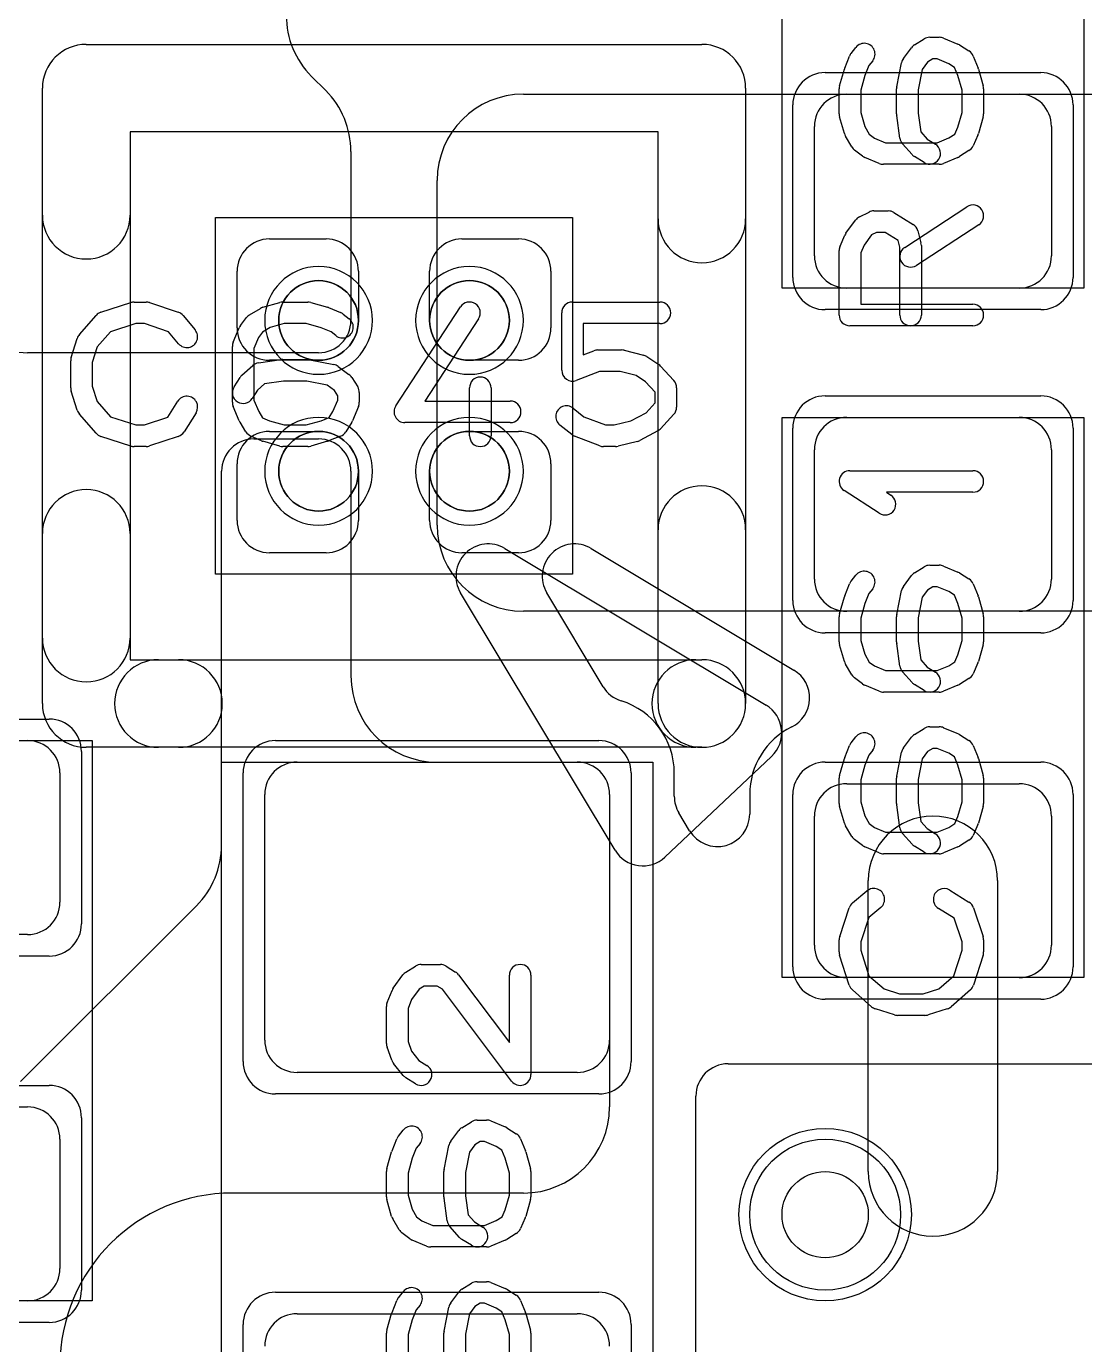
# Model space of a CAD drawing. Extents: x -3.9 to 29.3, y -3.9 to 20.
# Drawn here: x 9.647 to 12.102, y 4.298 to 7.357 of the extents above; entities that cross this region are included whole.
import ezdxf

# ---------------------------------------------------------------- set-up
doc = ezdxf.new("R2010")
doc.units = 0
for name, color, linetype in [('Hole', 1, 'CONTINUOUS'), ('L1', 3, 'CONTINUOUS'), ('L2', 3, 'CONTINUOUS'), ('L3', 3, 'CONTINUOUS'), ('L4', 3, 'CONTINUOUS'), ('MetalMask-A', 176, 'CONTINUOUS'), ('PartsArea-A', 111, 'CONTINUOUS'), ('PartsSilk-A', 221, 'CONTINUOUS'), ('Resist-A', 2, 'CONTINUOUS'), ('Resist-B', 2, 'CONTINUOUS'), ('Silk-A', 140, 'CONTINUOUS')]:
    doc.layers.add(name, color=color, linetype=linetype)

msp = doc.modelspace()

# ---------------------------------------------------------------- linework, layer by layer
at = {"layer": 'Hole'}
msp.add_circle((11.5, 4.6), 0.1, dxfattribs=at)
at = {"layer": 'L1'}
for p, q in [((10.30858, 7.24142), (10.34142, 7.20858)), ((10.8, 7.2), (12.30145, 7.2)), ((11.55, 7.2), (11.95, 7.2)), ((11.475, 6.825), (11.475, 7.125)), ((12.025, 7.125), (12.025, 6.825)), ((10.4, 7.06716), (10.4, 6.67497)), ((10.6, 6.2), (10.6, 7)), ((10.211, 6.864), (10.3425, 6.864)), ((10.6575, 6.864), (10.789, 6.864)), ((10.136, 6.6575), (10.136, 6.789)), ((10.4175, 6.789), (10.4175, 6.675)), ((10.5825, 6.675), (10.5825, 6.789)), ((10.864, 6.789), (10.864, 6.6575)), ((11.95, 6.75), (11.55, 6.75)), ((10.32503, 6.6), (9.65004, 6.6)), ((10.325, 6.5825), (10.211, 6.5825)), ((10.789, 6.5825), (10.675, 6.5825)), ((11.55, 6.45), (11.95, 6.45)), ((10.17497, 6.4), (10.32503, 6.4)), ((10.211, 6.4175), (10.325, 6.4175)), ((10.675, 6.4175), (10.789, 6.4175)), ((11.475, 6.075), (11.475, 6.375)), ((12.025, 6.375), (12.025, 6.075)), ((10.136, 6.211), (10.136, 6.3425)), ((10.864, 6.3425), (10.864, 6.211)), ((10.1, 5.45784), (10.1, 6.32503)), ((10.4, 6.32503), (10.4, 5.85)), ((10.4175, 6.325), (10.4175, 6.211)), ((10.5825, 6.211), (10.5825, 6.325)), ((10.3425, 6.136), (10.211, 6.136)), ((10.789, 6.136), (10.6575, 6.136)), ((13.22503, 6), (10.8, 6)), ((11.95, 6), (11.55, 6)), ((9.25, 5.7), (9.65, 5.7)), ((10.275, 5.65), (10.925, 5.65)), ((10.6, 5.65), (10.92503, 5.65)), ((9.725, 5.625), (9.725, 5.325)), ((11.55, 5.6), (11.95, 5.6)), ((10.2, 5.005), (10.2, 5.575)), ((11, 5.57503), (11, 4.85)), ((11, 5.575), (11, 5.005)), ((11.475, 5.225), (11.475, 5.525)), ((12.025, 5.525), (12.025, 5.225)), ((11.6, 4.7), (11.6, 5.375)), ((11.9, 5.375), (11.9, 4.7)), ((9.63358, 4.90858), (10.04142, 5.31642)), ((9.65, 5.25), (9.25, 5.25)), ((11.95, 5.15), (11.55, 5.15)), ((10.925, 4.93), (10.275, 4.93)), ((11.27504, 4.94996), (12.9, 4.94996)), ((11.20004, 3.725), (11.20004, 4.87496)), ((9.25, 4.85), (9.65, 4.85)), ((9.725, 4.775), (9.725, 4.475)), ((10.8, 4.65), (10.125, 4.65)), ((9.65, 4.4), (9.25, 4.4)), ((10.275, 4.37), (10.925, 4.37))]:
    msp.add_line(p, q, dxfattribs=at)
for centre, radius in [((10.325, 6.675), 0.0925), ((10.675, 6.675), 0.0925), ((10.325, 6.325), 0.0925), ((10.675, 6.325), 0.0925), ((11.5, 4.6), 0.2)]:
    msp.add_circle(centre, radius, dxfattribs=at)
for centre, radius, start, end in [((10.45, 7.38284), 0.2, 180, -135), ((10.2, 7.06716), 0.2, 0, 45), ((10.8, 7), 0.2, 90, 180), ((11.55, 7.125), 0.075, 90, 180), ((11.95, 7.125), 0.075, 0, 90), ((10.211, 6.789), 0.075, 90, 180), ((10.3425, 6.789), 0.075, 0, 90), ((10.6575, 6.789), 0.075, 90, 180), ((10.789, 6.789), 0.075, 0, 90), ((11.55, 6.825), 0.075, 180, -90), ((11.95, 6.825), 0.075, -90, 0), ((9.65004, 6.8), 0.2, 180, -90), ((10.325, 6.675), 0.0925, -90, 0), ((10.32503, 6.67497), 0.07497, -90, 0), ((10.675, 6.675), 0.0925, 180, -90), ((10.211, 6.6575), 0.075, 180, -90), ((10.789, 6.6575), 0.075, -90, 0), ((11.55, 6.375), 0.075, 90, 180), ((11.95, 6.375), 0.075, 0, 90), ((10.17497, 6.32503), 0.07497, 90, 180), ((10.211, 6.3425), 0.075, 90, 180), ((10.325, 6.325), 0.0925, 0, 90), ((10.32503, 6.32503), 0.07497, 0, 90), ((10.675, 6.325), 0.0925, 90, 180), ((10.789, 6.3425), 0.075, 0, 90), ((10.211, 6.211), 0.075, 180, -90), ((10.3425, 6.211), 0.075, -90, 0), ((10.6575, 6.211), 0.075, 180, -90), ((10.789, 6.211), 0.075, -90, 0), ((10.8, 6.2), 0.2, 180, -90), ((11.55, 6.075), 0.075, 180, -90), ((11.95, 6.075), 0.075, -90, 0), ((10.6, 5.85), 0.2, 180, -90), ((9.65, 5.625), 0.075, 0, 90), ((10.275, 5.575), 0.075, 90, 180), ((10.925, 5.575), 0.075, 0, 90), ((10.92503, 5.57503), 0.07497, 0, 90), ((11.55, 5.525), 0.075, 90, 180), ((11.95, 5.525), 0.075, 0, 90), ((11.75, 5.375), 0.15, 0, 180), ((9.9, 5.45784), 0.2, -45, 0), ((9.65, 5.325), 0.075, -90, 0), ((11.55, 5.225), 0.075, 180, -90), ((11.95, 5.225), 0.075, -90, 0), ((10.275, 5.005), 0.075, 180, -90), ((10.925, 5.005), 0.075, -90, 0), ((11.27504, 4.87496), 0.075, 90, 180), ((9.65, 4.775), 0.075, 0, 90), ((10.8, 4.85), 0.2, -90, 0), ((11.75, 4.7), 0.15, 180, 0), ((10.125, 4.25), 0.4, 90, 180), ((9.65, 4.475), 0.075, -90, 0), ((10.275, 4.295), 0.075, 90, 180), ((10.925, 4.295), 0.075, 0, 90)]:
    msp.add_arc(centre, radius, start, end, dxfattribs=at)
at = {"layer": 'L2'}
msp.add_circle((11.5, 4.6), 0.2, dxfattribs=at)
at = {"layer": 'L3'}
msp.add_circle((11.5, 4.6), 0.2, dxfattribs=at)
at = {"layer": 'L4'}
msp.add_circle((11.5, 4.6), 0.2, dxfattribs=at)
at = {"layer": 'MetalMask-A'}
for p, q in [((11.55, 7.2), (11.95, 7.2)), ((11.475, 6.825), (11.475, 7.125)), ((12.025, 7.125), (12.025, 6.825)), ((11.95, 6.75), (11.55, 6.75)), ((11.55, 6.45), (11.95, 6.45)), ((11.475, 6.075), (11.475, 6.375)), ((12.025, 6.375), (12.025, 6.075)), ((11.95, 6), (11.55, 6)), ((9.25, 5.7), (9.65, 5.7)), ((10.275, 5.65), (10.925, 5.65)), ((9.725, 5.625), (9.725, 5.325)), ((11.55, 5.6), (11.95, 5.6)), ((10.2, 5.005), (10.2, 5.575)), ((11, 5.575), (11, 5.005)), ((11.475, 5.225), (11.475, 5.525)), ((12.025, 5.525), (12.025, 5.225)), ((9.65, 5.25), (9.25, 5.25)), ((11.95, 5.15), (11.55, 5.15)), ((10.925, 4.93), (10.275, 4.93)), ((9.25, 4.85), (9.65, 4.85)), ((9.725, 4.775), (9.725, 4.475)), ((9.65, 4.4), (9.25, 4.4)), ((10.275, 4.37), (10.925, 4.37))]:
    msp.add_line(p, q, dxfattribs=at)
for centre, radius, start, end in [((11.55, 7.125), 0.075, 90, 180), ((11.95, 7.125), 0.075, 0, 90), ((11.55, 6.825), 0.075, 180, -90), ((11.95, 6.825), 0.075, -90, 0), ((10.325, 6.675), 0.0925, 90, -90), ((10.325, 6.675), 0.0925, -90, 90), ((10.675, 6.675), 0.0925, 90, -90), ((10.675, 6.675), 0.0925, -90, 90), ((11.55, 6.375), 0.075, 90, 180), ((11.95, 6.375), 0.075, 0, 90), ((10.325, 6.325), 0.0925, 90, -90), ((10.325, 6.325), 0.0925, -90, 90), ((10.675, 6.325), 0.0925, 90, -90), ((10.675, 6.325), 0.0925, -90, 90), ((11.55, 6.075), 0.075, 180, -90), ((11.95, 6.075), 0.075, -90, 0), ((9.65, 5.625), 0.075, 0, 90), ((10.275, 5.575), 0.075, 90, 180), ((10.925, 5.575), 0.075, 0, 90), ((11.55, 5.525), 0.075, 90, 180), ((11.95, 5.525), 0.075, 0, 90), ((9.65, 5.325), 0.075, -90, 0), ((11.55, 5.225), 0.075, 180, -90), ((11.95, 5.225), 0.075, -90, 0), ((10.275, 5.005), 0.075, 180, -90), ((10.925, 5.005), 0.075, -90, 0), ((9.65, 4.775), 0.075, 0, 90), ((9.65, 4.475), 0.075, -90, 0), ((10.275, 4.295), 0.075, 90, 180), ((10.925, 4.295), 0.075, 0, 90)]:
    msp.add_arc(centre, radius, start, end, dxfattribs=at)
at = {"layer": 'PartsArea-A'}
for p, q in [((11.4, 6.75), (11.4, 8.05)), ((12.1, 8.05), (12.1, 6.75)), ((10.086, 6.086), (10.086, 6.914)), ((10.086, 6.914), (10.914, 6.914)), ((10.914, 6.914), (10.914, 6.086)), ((12.1, 6.75), (11.4, 6.75)), ((11.4, 5.15), (11.4, 6.45)), ((11.4, 6.45), (12.1, 6.45)), ((12.1, 6.45), (12.1, 5.15)), ((10.914, 6.086), (10.086, 6.086)), ((9.1, 5.7), (9.8, 5.7)), ((9.8, 5.7), (9.8, 4.4)), ((10.1, 3.65), (10.1, 5.65)), ((10.1, 5.65), (11.1, 5.65)), ((11.1, 5.65), (11.1, 3.65)), ((12.1, 5.15), (11.4, 5.15)), ((9.8, 4.4), (9.1, 4.4))]:
    msp.add_line(p, q, dxfattribs=at)
at = {"layer": 'PartsSilk-A'}
for p, q in [((9.786, 7.3156), (11.214, 7.3156)), ((11.70713, 7.31426), (11.72935, 7.32814)), ((11.74259, 7.33194), (11.76481, 7.33194)), ((11.77442, 7.33002), (11.80776, 7.31614)), ((11.8114, 7.31426), (11.83362, 7.30037)), ((11.54531, 7.26067), (11.55642, 7.28845)), ((11.56011, 7.29479), (11.57122, 7.30868)), ((11.68176, 7.28294), (11.70028, 7.30794)), ((11.74976, 7.28194), (11.73764, 7.27437)), ((11.75981, 7.28194), (11.74976, 7.28194)), ((11.78664, 7.27077), (11.75981, 7.28194)), ((11.84358, 7.28845), (11.85469, 7.26067)), ((11.53337, 7.21937), (11.54448, 7.25826)), ((11.60147, 7.26645), (11.59221, 7.24329)), ((11.61026, 7.27744), (11.60147, 7.26645)), ((11.66623, 7.2174), (11.67734, 7.27296)), ((11.72527, 7.25767), (11.71574, 7.21002)), ((11.73764, 7.27437), (11.72527, 7.25767)), ((11.80019, 7.2623), (11.78664, 7.27077)), ((11.80779, 7.24329), (11.80019, 7.2623)), ((11.85552, 7.25826), (11.86663, 7.21937)), ((11.59221, 7.24329), (11.58241, 7.209)), ((11.81759, 7.209), (11.80779, 7.24329)), ((9.6844, 6.91919), (9.6844, 7.214)), ((11.3156, 7.214), (11.3156, 6.91053)), ((11.53241, 7.15417), (11.53241, 7.2125)), ((11.58241, 7.209), (11.58241, 7.15767)), ((11.66574, 7.15417), (11.66574, 7.2125)), ((11.71574, 7.21002), (11.71574, 7.15592)), ((11.81759, 7.15767), (11.81759, 7.209)), ((11.86759, 7.2125), (11.86759, 7.15417)), ((11.54448, 7.10841), (11.53337, 7.1473)), ((11.58241, 7.15767), (11.59167, 7.12525)), ((11.67339, 7.09791), (11.66598, 7.15069)), ((11.71574, 7.15592), (11.72186, 7.11235)), ((11.80792, 7.12383), (11.81759, 7.15767)), ((11.86663, 7.1473), (11.85552, 7.10841)), ((11.1124, 7.1124), (9.8876, 7.1124)), ((9.8876, 7.1124), (9.8876, 6.91919)), ((11.1124, 6.91053), (11.1124, 7.1124)), ((11.56182, 7.07754), (11.54701, 7.10254)), ((11.59167, 7.12525), (11.60231, 7.1073)), ((11.60231, 7.1073), (11.61435, 7.09827)), ((11.61435, 7.09827), (11.64019, 7.0875)), ((11.72186, 7.11235), (11.73667, 7.09568)), ((11.75981, 7.0875), (11.78664, 7.09868)), ((11.78664, 7.09868), (11.80063, 7.10742)), ((11.80063, 7.10742), (11.80792, 7.12383)), ((11.85433, 7.10513), (11.84322, 7.08013)), ((11.58685, 7.05639), (11.56833, 7.07028)), ((11.64019, 7.0875), (11.75981, 7.0875)), ((11.70168, 7.05978), (11.67946, 7.08478)), ((11.73667, 7.09568), (11.75584, 7.0837)), ((11.83362, 7.06908), (11.8114, 7.05519)), ((11.62558, 7.03942), (11.59224, 7.05331)), ((11.76481, 7.0375), (11.63519, 7.0375)), ((11.72934, 7.0413), (11.70712, 7.05519)), ((11.80776, 7.05331), (11.77442, 7.03942)), ((11.57956, 6.91542), (11.60178, 6.92653)), ((11.61296, 6.92917), (11.6463, 6.92917)), ((11.65955, 6.92537), (11.70399, 6.89759)), ((11.68447, 6.84453), (11.82891, 6.93898)), ((11.5483, 6.8772), (11.57052, 6.90776)), ((11.85627, 6.89714), (11.71183, 6.80269)), ((11.7149, 6.88283), (11.72231, 6.85505)), ((11.53456, 6.84765), (11.54567, 6.87265)), ((11.60737, 6.87343), (11.59029, 6.84993)), ((11.61886, 6.87917), (11.60737, 6.87343)), ((11.63913, 6.87917), (11.61886, 6.87917)), ((11.66913, 6.86042), (11.63913, 6.87917)), ((11.67315, 6.84533), (11.66913, 6.86042)), ((11.53241, 6.6875), (11.53241, 6.8375)), ((11.59029, 6.84993), (11.58241, 6.8322)), ((11.58241, 6.8322), (11.58241, 6.7125)), ((11.67315, 6.6875), (11.67315, 6.84533)), ((11.72315, 6.84861), (11.72315, 6.6875)), ((9.82016, 6.69418), (9.8896, 6.7164)), ((9.89722, 6.71759), (9.925, 6.71759)), ((9.9329, 6.71631), (9.99957, 6.69409)), ((10.16504, 6.68818), (10.19004, 6.70299)), ((10.19591, 6.70552), (10.2348, 6.71663)), ((10.24167, 6.71759), (10.3, 6.71759)), ((10.30687, 6.71663), (10.34576, 6.70552)), ((10.34817, 6.70469), (10.37595, 6.69358)), ((10.50407, 6.47663), (10.65407, 6.70626)), ((10.91389, 6.71759), (11.11667, 6.71759)), ((11.58241, 6.7125), (11.84259, 6.7125)), ((9.77008, 6.64239), (9.80897, 6.68683)), ((10.01088, 6.68637), (10.03865, 6.65304)), ((10.14389, 6.66315), (10.15778, 6.68167)), ((10.38229, 6.68989), (10.39618, 6.67878)), ((10.69593, 6.67892), (10.57119, 6.48796)), ((10.88889, 6.55926), (10.88889, 6.69259)), ((9.84202, 6.64868), (9.81118, 6.61344)), ((9.90112, 6.66759), (9.84202, 6.64868)), ((9.92094, 6.66759), (9.90112, 6.66759)), ((9.97702, 6.6489), (9.92094, 6.66759)), ((10.00023, 6.62104), (9.97702, 6.6489)), ((10.12692, 6.62442), (10.14081, 6.65776)), ((10.1948, 6.64769), (10.18577, 6.63565)), ((10.21275, 6.65833), (10.1948, 6.64769)), ((10.24517, 6.66759), (10.21275, 6.65833)), ((10.2965, 6.66759), (10.24517, 6.66759)), ((10.33079, 6.65779), (10.2965, 6.66759)), ((10.35395, 6.64853), (10.33079, 6.65779)), ((10.36494, 6.63974), (10.35395, 6.64853)), ((11.11667, 6.66759), (10.93889, 6.66759)), ((10.93889, 6.66759), (10.93889, 6.59554)), ((11.84259, 6.6625), (11.55741, 6.6625)), ((9.75114, 6.58894), (9.76503, 6.63339)), ((9.81118, 6.61344), (9.8, 6.57766)), ((10.125, 6.48519), (10.125, 6.61481)), ((10.18577, 6.63565), (10.175, 6.60981)), ((10.175, 6.60981), (10.175, 6.49019)), ((9.75, 6.51852), (9.75, 6.58148)), ((9.8, 6.57766), (9.8, 6.52234)), ((10.18541, 6.57661), (10.23819, 6.58402)), ((10.24167, 6.58426), (10.3, 6.58426)), ((10.3049, 6.58377), (10.36046, 6.57266)), ((10.93889, 6.59554), (10.96332, 6.60484)), ((10.97222, 6.60648), (11.02778, 6.60648)), ((11.03384, 6.60573), (11.07828, 6.59462)), ((11.08609, 6.59117), (11.11387, 6.57265)), ((10.14728, 6.54832), (10.17228, 6.57054)), ((10.37044, 6.56824), (10.39544, 6.54972)), ((10.97682, 6.55648), (10.92279, 6.5359)), ((11.0247, 6.55648), (10.97682, 6.55648)), ((11.06196, 6.54717), (11.0247, 6.55648)), ((11.08362, 6.53273), (11.06196, 6.54717)), ((11.11843, 6.56875), (11.14899, 6.53542)), ((9.8, 6.52234), (9.81118, 6.48656)), ((10.1288, 6.52066), (10.14269, 6.54288)), ((10.19985, 6.52814), (10.18318, 6.51333)), ((10.24342, 6.53426), (10.19985, 6.52814)), ((10.29752, 6.53426), (10.24342, 6.53426)), ((10.34517, 6.52473), (10.29752, 6.53426)), ((10.36187, 6.51236), (10.34517, 6.52473)), ((10.40176, 6.54287), (10.41564, 6.52065)), ((10.675, 6.40741), (10.675, 6.51852)), ((10.725, 6.51852), (10.725, 6.40741)), ((11.10556, 6.50879), (11.08362, 6.53273)), ((11.15556, 6.51852), (11.15556, 6.47407)), ((9.76503, 6.46661), (9.75114, 6.51106)), ((9.81118, 6.48656), (9.84202, 6.45132)), ((9.97523, 6.4505), (9.99824, 6.48732)), ((10.18318, 6.51333), (10.1712, 6.49416)), ((10.175, 6.49019), (10.18618, 6.46336)), ((10.35827, 6.46336), (10.36944, 6.49019)), ((10.36944, 6.50024), (10.36187, 6.51236)), ((10.36944, 6.49019), (10.36944, 6.50024)), ((10.41944, 6.50741), (10.41944, 6.48519)), ((10.57119, 6.48796), (10.76944, 6.48796)), ((11.10556, 6.4838), (11.10556, 6.50879)), ((9.80897, 6.41317), (9.77008, 6.45761)), ((10.04064, 6.46082), (10.01287, 6.41638)), ((10.14081, 6.44224), (10.12692, 6.47558)), ((10.18618, 6.46336), (10.19492, 6.44937)), ((10.3498, 6.44981), (10.35827, 6.46336)), ((10.41752, 6.47558), (10.40364, 6.44224)), ((10.91562, 6.47137), (10.94034, 6.4516)), ((11.04928, 6.44203), (11.08446, 6.46079)), ((11.08446, 6.46079), (11.10556, 6.4838)), ((11.14899, 6.45717), (11.11843, 6.42384)), ((9.84202, 6.45132), (9.90112, 6.43241)), ((9.90112, 6.43241), (9.92094, 6.43241)), ((9.92094, 6.43241), (9.97523, 6.4505)), ((10.15658, 6.41638), (10.14269, 6.4386)), ((10.19492, 6.44937), (10.21133, 6.44208)), ((10.21133, 6.44208), (10.24517, 6.43241)), ((10.24517, 6.43241), (10.2965, 6.43241)), ((10.2965, 6.43241), (10.33079, 6.44221)), ((10.33079, 6.44221), (10.3498, 6.44981)), ((10.40176, 6.4386), (10.38787, 6.41638)), ((10.76944, 6.43796), (10.525, 6.43796)), ((10.91216, 6.41011), (10.88438, 6.43233)), ((10.94034, 6.4516), (10.99071, 6.43241)), ((10.99071, 6.43241), (11.01081, 6.43241)), ((11.01081, 6.43241), (11.04928, 6.44203)), ((9.8896, 6.3836), (9.82016, 6.40582)), ((9.99957, 6.40591), (9.9329, 6.38369)), ((10.19263, 6.39567), (10.16763, 6.40678)), ((10.2348, 6.38337), (10.19591, 6.39448)), ((10.34576, 6.39448), (10.30687, 6.38337)), ((10.37595, 6.40642), (10.34817, 6.39531)), ((10.97721, 6.38405), (10.91888, 6.40627)), ((11.06439, 6.39427), (11.01995, 6.38316)), ((11.11176, 6.41868), (11.07009, 6.39646)), ((9.925, 6.38241), (9.89722, 6.38241)), ((10.3, 6.38241), (10.24167, 6.38241)), ((11.01389, 6.38241), (10.98611, 6.38241)), ((11.55741, 6.32639), (11.84259, 6.32639)), ((11.6253, 6.22763), (11.54382, 6.28041)), ((11.84259, 6.27639), (11.64199, 6.27639)), ((11.64199, 6.27639), (11.65248, 6.26959)), ((9.6844, 5.786), (9.6844, 6.18081)), ((9.8876, 6.18081), (9.8876, 5.8876)), ((11.1124, 5.786), (11.1124, 6.18947)), ((11.3156, 6.18947), (11.3156, 5.786)), ((10.75725, 6.14565), (11.363, 5.7822)), ((11.70713, 6.08926), (11.72935, 6.10314)), ((11.74259, 6.10694), (11.76481, 6.10694)), ((11.77442, 6.10502), (11.80776, 6.09114)), ((11.8114, 6.08926), (11.83362, 6.07537)), ((11.54531, 6.03567), (11.55642, 6.06345)), ((11.56011, 6.06979), (11.57122, 6.08368)), ((11.68176, 6.05794), (11.70028, 6.08294)), ((11.74976, 6.05694), (11.73764, 6.04937)), ((11.75981, 6.05694), (11.74976, 6.05694)), ((11.78664, 6.04577), (11.75981, 6.05694)), ((11.84358, 6.06345), (11.85469, 6.03567)), ((11.01265, 5.44559), (10.65435, 6.04275)), ((11.53337, 5.99437), (11.54448, 6.03326)), ((11.60147, 6.04145), (11.59221, 6.01829)), ((11.61026, 6.05244), (11.60147, 6.04145)), ((11.66623, 5.9924), (11.67734, 6.04796)), ((11.72527, 6.03267), (11.71574, 5.98502)), ((11.73764, 6.04937), (11.72527, 6.03267)), ((11.80019, 6.0373), (11.78664, 6.04577)), ((11.80779, 6.01829), (11.80019, 6.0373)), ((11.85552, 6.03326), (11.86663, 5.99437)), ((11.59221, 6.01829), (11.58241, 5.984)), ((11.81759, 5.984), (11.80779, 6.01829)), ((11.53241, 5.92917), (11.53241, 5.9875)), ((11.58241, 5.984), (11.58241, 5.93267)), ((11.66574, 5.92917), (11.66574, 5.9875)), ((11.71574, 5.98502), (11.71574, 5.93092)), ((11.81759, 5.93267), (11.81759, 5.984)), ((11.86759, 5.9875), (11.86759, 5.92917)), ((11.54448, 5.88341), (11.53337, 5.9223)), ((11.58241, 5.93267), (11.59167, 5.90025)), ((11.67339, 5.87291), (11.66598, 5.92569)), ((11.71574, 5.93092), (11.72186, 5.88735)), ((11.80792, 5.89883), (11.81759, 5.93267)), ((11.86663, 5.9223), (11.85552, 5.88341)), ((9.8876, 5.8876), (11.214, 5.8876)), ((11.56182, 5.85254), (11.54701, 5.87754)), ((11.59167, 5.90025), (11.60231, 5.8823)), ((11.60231, 5.8823), (11.61435, 5.87327)), ((11.72186, 5.88735), (11.73667, 5.87068)), ((11.75981, 5.8625), (11.78664, 5.87368)), ((11.78664, 5.87368), (11.80063, 5.88242)), ((11.80063, 5.88242), (11.80792, 5.89883)), ((11.85433, 5.88013), (11.84322, 5.85513)), ((11.58685, 5.83139), (11.56833, 5.84528)), ((11.61435, 5.87327), (11.64019, 5.8625)), ((11.64019, 5.8625), (11.75981, 5.8625)), ((11.70168, 5.83478), (11.67946, 5.85978)), ((11.73667, 5.87068), (11.75584, 5.8587)), ((11.83362, 5.84408), (11.8114, 5.83019)), ((11.62558, 5.81442), (11.59224, 5.82831)), ((11.76481, 5.8125), (11.63519, 5.8125)), ((11.72934, 5.8163), (11.70712, 5.83019)), ((11.80776, 5.82831), (11.77442, 5.81442)), ((11.70713, 5.71426), (11.72935, 5.72814)), ((11.74259, 5.73194), (11.76481, 5.73194)), ((11.77442, 5.73002), (11.80776, 5.71614)), ((11.56011, 5.69479), (11.57122, 5.70868)), ((11.68176, 5.68294), (11.70028, 5.70794)), ((11.8114, 5.71426), (11.83362, 5.70037)), ((11.214, 5.6844), (9.786, 5.6844)), ((11.37591, 5.66337), (11.12846, 5.42965)), ((11.54531, 5.66067), (11.55642, 5.68845)), ((11.60147, 5.66645), (11.59221, 5.64329)), ((11.61026, 5.67744), (11.60147, 5.66645)), ((11.66623, 5.6174), (11.67734, 5.67296)), ((11.73764, 5.67437), (11.72527, 5.65767)), ((11.74976, 5.68194), (11.73764, 5.67437)), ((11.75981, 5.68194), (11.74976, 5.68194)), ((11.78664, 5.67077), (11.75981, 5.68194)), ((11.80019, 5.6623), (11.78664, 5.67077)), ((11.80779, 5.64329), (11.80019, 5.6623)), ((11.84358, 5.68845), (11.85469, 5.66067)), ((11.53337, 5.61937), (11.54448, 5.65826)), ((11.59221, 5.64329), (11.58241, 5.609)), ((11.72527, 5.65767), (11.71574, 5.61002)), ((11.81759, 5.609), (11.80779, 5.64329)), ((11.85552, 5.65826), (11.86663, 5.61937)), ((11.53241, 5.55417), (11.53241, 5.6125)), ((11.58241, 5.609), (11.58241, 5.55767)), ((11.66574, 5.55417), (11.66574, 5.6125)), ((11.71574, 5.61002), (11.71574, 5.55592)), ((11.81759, 5.55767), (11.81759, 5.609)), ((11.86759, 5.6125), (11.86759, 5.55417)), ((11.54448, 5.50841), (11.53337, 5.5473)), ((11.58241, 5.55767), (11.59167, 5.52525)), ((11.67339, 5.49791), (11.66598, 5.55069)), ((11.71574, 5.55592), (11.72186, 5.51235)), ((11.80792, 5.52383), (11.81759, 5.55767)), ((11.86663, 5.5473), (11.85552, 5.50841)), ((11.59167, 5.52525), (11.60231, 5.5073)), ((11.60231, 5.5073), (11.61435, 5.49827)), ((11.72186, 5.51235), (11.73667, 5.49568)), ((11.78664, 5.49868), (11.80063, 5.50742)), ((11.80063, 5.50742), (11.80792, 5.52383)), ((11.56182, 5.47754), (11.54701, 5.50254)), ((11.61435, 5.49827), (11.64019, 5.4875)), ((11.64019, 5.4875), (11.75981, 5.4875)), ((11.70168, 5.45978), (11.67946, 5.48478)), ((11.73667, 5.49568), (11.75584, 5.4837)), ((11.75981, 5.4875), (11.78664, 5.49868)), ((11.85433, 5.50513), (11.84322, 5.48013)), ((11.58685, 5.45639), (11.56833, 5.47028)), ((11.62558, 5.43942), (11.59224, 5.45331)), ((11.72934, 5.4413), (11.70712, 5.45519)), ((11.80776, 5.45331), (11.77442, 5.43942)), ((11.83362, 5.46908), (11.8114, 5.45519)), ((11.76481, 5.4375), (11.63519, 5.4375)), ((11.56363, 5.32338), (11.59696, 5.35115)), ((11.78918, 5.35314), (11.83362, 5.32537)), ((11.53369, 5.2454), (11.55591, 5.31207)), ((11.62896, 5.31273), (11.6011, 5.28952)), ((11.7995, 5.28773), (11.76268, 5.31074)), ((11.84409, 5.31207), (11.86631, 5.2454)), ((11.6011, 5.28952), (11.58241, 5.23344)), ((11.81759, 5.23344), (11.7995, 5.28773)), ((11.53241, 5.20972), (11.53241, 5.2375)), ((11.58241, 5.23344), (11.58241, 5.21362)), ((11.81759, 5.21362), (11.81759, 5.23344)), ((11.86759, 5.2375), (11.86759, 5.20972)), ((11.55582, 5.13266), (11.5336, 5.2021)), ((11.58241, 5.21362), (11.60132, 5.15452)), ((11.79868, 5.15452), (11.81759, 5.21362)), ((11.8664, 5.2021), (11.84418, 5.13266)), ((10.52749, 5.16287), (10.54971, 5.17676)), ((10.56296, 5.18056), (10.60741, 5.18056)), ((10.62066, 5.17676), (10.64288, 5.16287)), ((10.4983, 5.12581), (10.52052, 5.15637)), ((10.64961, 5.1567), (10.76759, 4.99983)), ((10.76759, 4.99983), (10.76759, 5.15556)), ((10.81759, 5.15556), (10.81759, 4.925)), ((11.60132, 5.15452), (11.63656, 5.12368)), ((11.76344, 5.12368), (11.79868, 5.15452)), ((10.4842, 5.09261), (10.49531, 5.12039)), ((10.55811, 5.12304), (10.54057, 5.09893)), ((10.57013, 5.13056), (10.55811, 5.12304)), ((10.60024, 5.13056), (10.57013, 5.13056)), ((10.61244, 5.12293), (10.60024, 5.13056)), ((10.77261, 4.90997), (10.61244, 5.12293)), ((11.60761, 5.08258), (11.56317, 5.12147)), ((11.63656, 5.12368), (11.67234, 5.1125)), ((11.67234, 5.1125), (11.72766, 5.1125)), ((11.72766, 5.1125), (11.76344, 5.12368)), ((11.83683, 5.12147), (11.79239, 5.08258)), ((10.48241, 4.99722), (10.48241, 5.08333)), ((10.54057, 5.09893), (10.53241, 5.07852)), ((10.53241, 5.07852), (10.53241, 5.00162)), ((11.66106, 5.06364), (11.61661, 5.07753)), ((11.73148, 5.0625), (11.66852, 5.0625)), ((11.78339, 5.07753), (11.73894, 5.06364)), ((10.49503, 4.95813), (10.48392, 4.98868)), ((10.53241, 5.00162), (10.54061, 4.97908)), ((10.54061, 4.97908), (10.5576, 4.95783)), ((10.5576, 4.95783), (10.57621, 4.9462)), ((10.52122, 4.92327), (10.499, 4.95105)), ((10.54971, 4.9038), (10.52749, 4.91769)), ((10.65713, 4.80176), (10.67935, 4.81564)), ((10.69259, 4.81944), (10.71481, 4.81944)), ((10.72442, 4.81752), (10.75776, 4.80364)), ((10.49531, 4.74817), (10.50642, 4.77595)), ((10.51011, 4.78229), (10.52122, 4.79618)), ((10.63176, 4.77044), (10.65028, 4.79544)), ((10.7614, 4.80176), (10.78362, 4.78787)), ((10.79358, 4.77595), (10.80469, 4.74817)), ((10.48337, 4.70687), (10.49448, 4.74576)), ((10.55147, 4.75395), (10.54221, 4.73079)), ((10.56026, 4.76494), (10.55147, 4.75395)), ((10.61623, 4.7049), (10.62734, 4.76046)), ((10.67527, 4.74517), (10.66574, 4.69752)), ((10.68764, 4.76187), (10.67527, 4.74517)), ((10.69976, 4.76944), (10.68764, 4.76187)), ((10.70981, 4.76944), (10.69976, 4.76944)), ((10.73664, 4.75827), (10.70981, 4.76944)), ((10.75019, 4.7498), (10.73664, 4.75827)), ((10.75779, 4.73079), (10.75019, 4.7498)), ((10.80552, 4.74576), (10.81663, 4.70687)), ((10.54221, 4.73079), (10.53241, 4.6965)), ((10.76759, 4.6965), (10.75779, 4.73079)), ((10.48241, 4.64167), (10.48241, 4.7)), ((10.53241, 4.6965), (10.53241, 4.64517)), ((10.61574, 4.64167), (10.61574, 4.7)), ((10.66574, 4.69752), (10.66574, 4.64342)), ((10.76759, 4.64517), (10.76759, 4.6965)), ((10.81759, 4.7), (10.81759, 4.64167)), ((10.49448, 4.59591), (10.48337, 4.6348)), ((10.53241, 4.64517), (10.54167, 4.61275)), ((10.62339, 4.58541), (10.61598, 4.63819)), ((10.66574, 4.64342), (10.67186, 4.59985)), ((10.75792, 4.61133), (10.76759, 4.64517)), ((10.81663, 4.6348), (10.80552, 4.59591)), ((10.51182, 4.56504), (10.49701, 4.59004)), ((10.54167, 4.61275), (10.55231, 4.5948)), ((10.55231, 4.5948), (10.56435, 4.58577)), ((10.67186, 4.59985), (10.68667, 4.58318)), ((10.73664, 4.58618), (10.75063, 4.59492)), ((10.75063, 4.59492), (10.75792, 4.61133)), ((10.80433, 4.59263), (10.79322, 4.56763)), ((10.56435, 4.58577), (10.59019, 4.575)), ((10.59019, 4.575), (10.70981, 4.575)), ((10.65168, 4.54728), (10.62946, 4.57228)), ((10.68667, 4.58318), (10.70584, 4.5712)), ((10.70981, 4.575), (10.73664, 4.58618)), ((10.53685, 4.54389), (10.51833, 4.55778)), ((10.57558, 4.52692), (10.54224, 4.54081)), ((10.67934, 4.5288), (10.65712, 4.54269)), ((10.75776, 4.54081), (10.72442, 4.52692)), ((10.78362, 4.55658), (10.7614, 4.54269)), ((10.71481, 4.525), (10.58519, 4.525)), ((10.65713, 4.42676), (10.67935, 4.44064)), ((10.69259, 4.44444), (10.71481, 4.44444)), ((10.72442, 4.44252), (10.75776, 4.42864)), ((10.51011, 4.40729), (10.52122, 4.42118)), ((10.63176, 4.39544), (10.65028, 4.42044)), ((10.7614, 4.42676), (10.78362, 4.41287)), ((10.49531, 4.37317), (10.50642, 4.40095)), ((10.55147, 4.37895), (10.54221, 4.35579)), ((10.56026, 4.38994), (10.55147, 4.37895)), ((10.61623, 4.3299), (10.62734, 4.38546)), ((10.68764, 4.38687), (10.67527, 4.37017)), ((10.69976, 4.39444), (10.68764, 4.38687)), ((10.70981, 4.39444), (10.69976, 4.39444)), ((10.73664, 4.38327), (10.70981, 4.39444)), ((10.75019, 4.3748), (10.73664, 4.38327)), ((10.75779, 4.35579), (10.75019, 4.3748)), ((10.79358, 4.40095), (10.80469, 4.37317)), ((10.48337, 4.33187), (10.49448, 4.37076)), ((10.54221, 4.35579), (10.53241, 4.3215)), ((10.67527, 4.37017), (10.66574, 4.32252)), ((10.76759, 4.3215), (10.75779, 4.35579)), ((10.80552, 4.37076), (10.81663, 4.33187)), ((10.48241, 4.26667), (10.48241, 4.325)), ((10.53241, 4.3215), (10.53241, 4.27017)), ((10.61574, 4.26667), (10.61574, 4.325)), ((10.66574, 4.32252), (10.66574, 4.26842)), ((10.76759, 4.27017), (10.76759, 4.3215)), ((10.81759, 4.325), (10.81759, 4.26667))]:
    msp.add_line(p, q, dxfattribs=at)
for centre, radius, start, end in [((9.786, 7.214), 0.1016, 90, 180), ((11.214, 7.214), 0.1016, 0, 90), ((11.59074, 7.29306), 0.025, -38.66697, 141.34522), ((11.72037, 7.29306), 0.025, 121.98594, 143.47387), ((11.74259, 7.30694), 0.025, 90, 121.98594), ((11.76481, 7.30694), 0.025, 67.39424, 90), ((11.79815, 7.29306), 0.025, 57.99462, 67.39424), ((11.57963, 7.27917), 0.025, 141.33303, 158.2071), ((11.70185, 7.26806), 0.025, 143.47387, 168.69456), ((11.82037, 7.27917), 0.025, 21.7929, 57.99462), ((11.56852, 7.25139), 0.025, 158.2071, 164.05146), ((11.83148, 7.25139), 0.025, 15.94854, 21.7929), ((11.55741, 7.2125), 0.025, 164.05146, 180), ((11.84259, 7.2125), 0.025, 0, 15.94854), ((11.69074, 7.2125), 0.025, 168.69456, 180), ((11.55741, 7.15417), 0.025, 180, -164.05146), ((11.69074, 7.15417), 0.025, 180, -171.99953), ((11.84259, 7.15417), 0.025, -15.94854, 0), ((11.56852, 7.11528), 0.025, -164.05146, -149.36248), ((11.69815, 7.10139), 0.025, -171.99953, -138.37217), ((11.83148, 7.11528), 0.025, -23.95086, -15.94854), ((11.58333, 7.09028), 0.025, -149.36248, -126.8699), ((11.74259, 7.0625), 0.025, -122.00538, 57.98998), ((11.82037, 7.09028), 0.025, -57.99462, -23.95086), ((11.60185, 7.07639), 0.025, -126.8699, -112.60576), ((11.63519, 7.0625), 0.025, -112.60576, -90), ((11.72037, 7.07639), 0.025, -138.37217, -122.00538), ((11.76481, 7.0625), 0.025, -90, -67.39424), ((11.79815, 7.07639), 0.025, -67.39424, -57.99462), ((9.786, 6.91919), 0.1016, 180, 0), ((11.59074, 6.89306), 0.025, 116.56505, 143.97932), ((11.61296, 6.90417), 0.025, 90, 116.56505), ((11.6463, 6.90417), 0.025, 57.99462, 90), ((11.84259, 6.91806), 0.025, -56.81854, 123.18086), ((11.214, 6.91053), 0.1016, 180, 0), ((11.69074, 6.87639), 0.025, 14.92551, 57.98998), ((11.56852, 6.8625), 0.025, 143.98274, 156.03964), ((11.69815, 6.84861), 0.025, 0, 14.93527), ((11.55741, 6.8375), 0.025, 156.04915, 180), ((11.69815, 6.82361), 0.025, 123.18146, -56.81914), ((9.89722, 6.69259), 0.025, 90, 107.74642), ((9.925, 6.69259), 0.025, 71.57954, 90), ((10.20278, 6.68148), 0.025, 105.94854, 120.63752), ((10.24167, 6.69259), 0.025, 90, 105.94854), ((10.3, 6.69259), 0.025, 74.05146, 90), ((10.33889, 6.68148), 0.025, 68.2071, 74.05146), ((10.675, 6.69259), 0.025, -33.14974, 146.84644), ((10.91389, 6.69259), 0.025, 90, 180), ((11.11667, 6.69259), 0.025, -90, 90), ((11.84259, 6.6875), 0.025, -90, 90), ((9.82778, 6.67037), 0.025, 107.74642, 138.81192), ((9.99167, 6.67037), 0.025, 39.7909, 71.57954), ((10.17778, 6.66667), 0.025, 120.63752, 143.1301), ((10.38056, 6.65926), 0.025, -128.66697, 51.34522), ((10.36667, 6.67037), 0.025, 51.33303, 68.2071), ((11.55741, 6.6875), 0.025, 180, -90), ((11.69815, 6.6875), 0.025, 180, 0), ((9.78889, 6.62593), 0.025, 138.81192, 162.63777), ((10.01944, 6.63704), 0.025, -140.2091, 39.8005), ((10.16389, 6.64815), 0.025, 143.1301, 157.39424), ((10.15, 6.61481), 0.025, 157.39424, 180), ((9.775, 6.58148), 0.025, 162.63777, 180), ((10.24167, 6.55926), 0.025, 90, 98.00047), ((10.3, 6.55926), 0.025, 78.69456, 90), ((10.97222, 6.58148), 0.025, 90, 110.85364), ((11.02778, 6.58148), 0.025, 75.96932, 90), ((11.07222, 6.57037), 0.025, 56.30358, 75.96376), ((10.16389, 6.52963), 0.025, 131.62783, 147.99462), ((10.18889, 6.55185), 0.025, 98.00047, 131.62783), ((10.35556, 6.54815), 0.025, 53.47387, 78.69456), ((10.38056, 6.52963), 0.025, 31.98594, 53.47387), ((10.91389, 6.55926), 0.025, 180, -69.1435), ((11.1, 6.55185), 0.025, 42.5203, 56.30993), ((9.775, 6.51852), 0.025, 180, -162.63777), ((10.15, 6.50741), 0.025, 147.99462, -32.01002), ((10.39444, 6.50741), 0.025, 0, 31.98594), ((10.7, 6.51852), 0.025, 0, 180), ((11.13056, 6.51852), 0.025, 0, 42.51745), ((10.01944, 6.47407), 0.025, -32.00538, 147.99925), ((10.15, 6.48519), 0.025, 180, -157.39424), ((10.39444, 6.48519), 0.025, -22.60576, 0), ((10.76944, 6.46296), 0.025, -90, 90), ((9.78889, 6.47407), 0.025, -162.63777, -138.81192), ((10.525, 6.46296), 0.025, 146.85026, -90), ((10.9, 6.45185), 0.025, 51.33303, -128.65478), ((11.13056, 6.47407), 0.025, -42.5203, 0), ((10.16389, 6.45185), 0.025, -157.39424, -147.99462), ((10.38056, 6.45185), 0.025, -32.00538, -22.60576), ((9.82778, 6.42963), 0.025, -138.81192, -107.74642), ((9.99167, 6.42963), 0.025, -71.57954, -32.00538), ((10.17778, 6.42963), 0.025, -147.99462, -113.95086), ((10.20278, 6.41852), 0.025, -113.95086, -105.94854), ((10.33889, 6.41852), 0.025, -74.05146, -68.2071), ((10.36667, 6.42963), 0.025, -68.2071, -32.00538), ((10.7, 6.40741), 0.025, 180, 0), ((10.92778, 6.42963), 0.025, -128.66697, -110.85364), ((11.05833, 6.41852), 0.025, -75.96932, -61.9318), ((11.1, 6.44074), 0.025, -61.9383, -42.51745), ((9.89722, 6.40741), 0.025, -107.74642, -90), ((9.925, 6.40741), 0.025, -90, -71.57954), ((10.24167, 6.40741), 0.025, -105.94854, -90), ((10.3, 6.40741), 0.025, -90, -74.05146), ((10.98611, 6.40741), 0.025, -110.8565, -90), ((11.01389, 6.40741), 0.025, -90, -75.96376), ((11.55741, 6.30139), 0.025, 90, -122.93381), ((11.84259, 6.30139), 0.025, -90, 90), ((9.786, 6.18081), 0.1016, 0, 180), ((11.214, 6.18947), 0.1016, 0, 180), ((11.63889, 6.24861), 0.025, -122.93354, 57.06619), ((10.71866, 6.08134), 0.075, 59.03362, -149.03605), ((11.59074, 6.06806), 0.025, -38.66697, 141.34522), ((11.72037, 6.06806), 0.025, 121.98594, 143.47387), ((11.74259, 6.08194), 0.025, 90, 121.98594), ((11.76481, 6.08194), 0.025, 67.39424, 90), ((11.79815, 6.06806), 0.025, 57.99462, 67.39424), ((11.57963, 6.05417), 0.025, 141.33303, 158.2071), ((11.70185, 6.04306), 0.025, 143.47387, 168.69456), ((11.82037, 6.05417), 0.025, 21.7929, 57.99462), ((11.56852, 6.02639), 0.025, 158.2071, 164.05146), ((11.83148, 6.02639), 0.025, 15.94854, 21.7929), ((11.55741, 5.9875), 0.025, 164.05146, 180), ((11.69074, 5.9875), 0.025, 168.69456, 180), ((11.84259, 5.9875), 0.025, 0, 15.94854), ((11.55741, 5.92917), 0.025, 180, -164.05146), ((11.69074, 5.92917), 0.025, 180, -171.99953), ((11.84259, 5.92917), 0.025, -15.94854, 0), ((11.214, 5.786), 0.1016, -90, 90), ((11.56852, 5.89028), 0.025, -164.05146, -149.36248), ((11.83148, 5.89028), 0.025, -23.95086, -15.94854), ((11.58333, 5.86528), 0.025, -149.36248, -126.8699), ((11.69815, 5.87639), 0.025, -171.99953, -138.37217), ((11.74259, 5.8375), 0.025, -122.00538, 57.98998), ((11.82037, 5.86528), 0.025, -57.99462, -23.95086), ((11.60185, 5.85139), 0.025, -126.8699, -112.60576), ((11.63519, 5.8375), 0.025, -112.60576, -90), ((11.72037, 5.85139), 0.025, -138.37217, -122.00538), ((11.76481, 5.8375), 0.025, -90, -67.39424), ((11.79815, 5.85139), 0.025, -67.39424, -57.99462), ((9.786, 5.786), 0.1016, 180, -90), ((11.214, 5.786), 0.1016, 180, 0), ((11.32441, 5.71789), 0.075, -46.63164, 59.03642), ((11.74259, 5.70694), 0.025, 90, 121.98594), ((11.76481, 5.70694), 0.025, 67.39424, 90), ((11.57963, 5.67917), 0.025, 141.33303, 158.2071), ((11.59074, 5.69306), 0.025, -38.66697, 141.34522), ((11.72037, 5.69306), 0.025, 121.98594, 143.47387), ((11.79815, 5.69306), 0.025, 57.99462, 67.39424), ((11.82037, 5.67917), 0.025, 21.7929, 57.99462), ((11.56852, 5.65139), 0.025, 158.2071, 164.05146), ((11.70185, 5.66806), 0.025, 143.47387, 168.69456), ((11.83148, 5.65139), 0.025, 15.94854, 21.7929), ((11.55741, 5.6125), 0.025, 164.05146, 180), ((11.69074, 5.6125), 0.025, 168.69456, 180), ((11.84259, 5.6125), 0.025, 0, 15.94854), ((11.55741, 5.55417), 0.025, 180, -164.05146), ((11.69074, 5.55417), 0.025, 180, -171.99953), ((11.84259, 5.55417), 0.025, -15.94854, 0), ((11.56852, 5.51528), 0.025, -164.05146, -149.36248), ((11.83148, 5.51528), 0.025, -23.95086, -15.94854), ((11.58333, 5.49028), 0.025, -149.36248, -126.8699), ((11.69815, 5.50139), 0.025, -171.99953, -138.37217), ((11.74259, 5.4625), 0.025, -122.00538, 57.98998), ((11.82037, 5.49028), 0.025, -57.99462, -23.95086), ((11.07696, 5.48417), 0.075, -149.04017, -46.63514), ((11.60185, 5.47639), 0.025, -126.8699, -112.60576), ((11.72037, 5.47639), 0.025, -138.37217, -122.00538), ((11.79815, 5.47639), 0.025, -67.39424, -57.99462), ((11.63519, 5.4625), 0.025, -112.60576, -90), ((11.76481, 5.4625), 0.025, -90, -67.39424), ((11.61296, 5.33194), 0.025, -50.2091, 129.8005), ((11.77593, 5.33194), 0.025, 57.99462, -122.00075), ((11.57963, 5.30417), 0.025, 129.7909, 161.57954), ((11.82037, 5.30417), 0.025, 18.42046, 57.99462), ((11.55741, 5.2375), 0.025, 161.57954, 180), ((11.84259, 5.2375), 0.025, 0, 18.42046), ((11.55741, 5.20972), 0.025, 180, -162.25358), ((11.84259, 5.20972), 0.025, -17.74642, 0), ((10.56296, 5.15556), 0.025, 90, 122.01002), ((10.60741, 5.15556), 0.025, 57.99462, 90), ((10.79259, 5.15556), 0.025, 0, 180), ((10.54074, 5.14167), 0.025, 122.00538, 143.97932), ((10.62963, 5.14167), 0.025, 36.9524, 57.98998), ((10.51852, 5.11111), 0.025, 143.98274, 158.20215), ((11.57963, 5.14028), 0.025, -162.25358, -131.18808), ((11.82037, 5.14028), 0.025, -48.81192, -17.74642), ((10.50741, 5.08333), 0.025, 158.2071, 180), ((11.62407, 5.10139), 0.025, -131.18808, -107.36223), ((11.77593, 5.10139), 0.025, -72.63777, -48.81192), ((11.66852, 5.0875), 0.025, -107.36223, -90), ((11.73148, 5.0875), 0.025, -90, -72.63777), ((10.50741, 4.99722), 0.025, 180, -160.01539), ((10.51852, 4.96667), 0.025, -160.02081, -141.34522), ((10.56296, 4.925), 0.025, -122.00538, 57.98998), ((10.54074, 4.93889), 0.025, -141.33303, -122.01002), ((10.79259, 4.925), 0.025, -143.0476, 0), ((10.54074, 4.78056), 0.025, -38.66697, 141.34522), ((10.69259, 4.79444), 0.025, 90, 121.98594), ((10.71481, 4.79444), 0.025, 67.39424, 90), ((10.74815, 4.78056), 0.025, 57.99462, 67.39424), ((10.52963, 4.76667), 0.025, 141.33303, 158.2071), ((10.67037, 4.78056), 0.025, 121.98594, 143.47387), ((10.77037, 4.76667), 0.025, 21.7929, 57.99462), ((10.51852, 4.73889), 0.025, 158.2071, 164.05146), ((10.65185, 4.75556), 0.025, 143.47387, 168.69456), ((10.78148, 4.73889), 0.025, 15.94854, 21.7929), ((10.50741, 4.7), 0.025, 164.05146, 180), ((10.64074, 4.7), 0.025, 168.69456, 180), ((10.79259, 4.7), 0.025, 0, 15.94854), ((10.50741, 4.64167), 0.025, 180, -164.05146), ((10.64074, 4.64167), 0.025, 180, -171.99953), ((10.79259, 4.64167), 0.025, -15.94854, 0), ((10.51852, 4.60278), 0.025, -164.05146, -149.36248), ((10.78148, 4.60278), 0.025, -23.95086, -15.94854), ((10.53333, 4.57778), 0.025, -149.36248, -126.8699), ((10.64815, 4.58889), 0.025, -171.99953, -138.37217), ((10.69259, 4.55), 0.025, -122.00538, 57.98998), ((10.77037, 4.57778), 0.025, -57.99462, -23.95086), ((10.55185, 4.56389), 0.025, -126.8699, -112.60576), ((10.67037, 4.56389), 0.025, -138.37217, -122.00538), ((10.74815, 4.56389), 0.025, -67.39424, -57.99462), ((10.58519, 4.55), 0.025, -112.60576, -90), ((10.71481, 4.55), 0.025, -90, -67.39424), ((10.69259, 4.41944), 0.025, 90, 121.98594), ((10.71481, 4.41944), 0.025, 67.39424, 90), ((10.52963, 4.39167), 0.025, 141.33303, 158.2071), ((10.54074, 4.40556), 0.025, -38.66697, 141.34522), ((10.67037, 4.40556), 0.025, 121.98594, 143.47387), ((10.74815, 4.40556), 0.025, 57.99462, 67.39424), ((10.77037, 4.39167), 0.025, 21.7929, 57.99462), ((10.65185, 4.38056), 0.025, 143.47387, 168.69456), ((10.51852, 4.36389), 0.025, 158.2071, 164.05146), ((10.78148, 4.36389), 0.025, 15.94854, 21.7929), ((10.50741, 4.325), 0.025, 164.05146, 180), ((10.64074, 4.325), 0.025, 168.69456, 180), ((10.79259, 4.325), 0.025, 0, 15.94854)]:
    msp.add_arc(centre, radius, start, end, dxfattribs=at)
at = {"layer": 'Resist-A'}
for p, q in [((11.5, 7.25), (12, 7.25)), ((11.425, 6.775), (11.425, 7.175)), ((12.075, 7.175), (12.075, 6.775)), ((12, 6.7), (11.5, 6.7)), ((11.5, 6.5), (12, 6.5)), ((11.425, 6.025), (11.425, 6.425)), ((12.075, 6.425), (12.075, 6.025)), ((12, 5.95), (11.5, 5.95)), ((9.2, 5.75), (9.7, 5.75)), ((10.225, 5.7), (10.975, 5.7)), ((9.775, 5.675), (9.775, 5.275)), ((11.5, 5.65), (12, 5.65)), ((10.15, 4.955), (10.15, 5.625)), ((11.05, 5.625), (11.05, 4.955)), ((11.425, 5.175), (11.425, 5.575)), ((12.075, 5.575), (12.075, 5.175)), ((9.7, 5.2), (9.2, 5.2)), ((12, 5.1), (11.5, 5.1)), ((9.2, 4.9), (9.7, 4.9)), ((10.975, 4.88), (10.225, 4.88)), ((9.775, 4.825), (9.775, 4.425)), ((10.225, 4.42), (10.975, 4.42)), ((9.7, 4.35), (9.2, 4.35)), ((10.15, 3.675), (10.15, 4.345)), ((11.05, 4.345), (11.05, 3.675))]:
    msp.add_line(p, q, dxfattribs=at)
msp.add_circle((11.5, 4.6), 0.175, dxfattribs=at)
for centre, radius, start, end in [((11.5, 7.175), 0.075, 90, 180), ((12, 7.175), 0.075, 0, 90), ((10.325, 6.675), 0.125, 90, -90), ((10.325, 6.675), 0.125, -90, 90), ((10.675, 6.675), 0.125, 90, -90), ((10.675, 6.675), 0.125, -90, 90), ((11.5, 6.775), 0.075, 180, -90), ((12, 6.775), 0.075, -90, 0), ((11.5, 6.425), 0.075, 90, 180), ((12, 6.425), 0.075, 0, 90), ((10.325, 6.325), 0.125, 90, -90), ((10.325, 6.325), 0.125, -90, 90), ((10.675, 6.325), 0.125, 90, -90), ((10.675, 6.325), 0.125, -90, 90), ((11.5, 6.025), 0.075, 180, -90), ((12, 6.025), 0.075, -90, 0), ((9.7, 5.675), 0.075, 0, 90), ((10.225, 5.625), 0.075, 90, 180), ((10.975, 5.625), 0.075, 0, 90), ((11.5, 5.575), 0.075, 90, 180), ((12, 5.575), 0.075, 0, 90), ((9.7, 5.275), 0.075, -90, 0), ((11.5, 5.175), 0.075, 180, -90), ((12, 5.175), 0.075, -90, 0), ((10.225, 4.955), 0.075, 180, -90), ((10.975, 4.955), 0.075, -90, 0), ((9.7, 4.825), 0.075, 0, 90), ((9.7, 4.425), 0.075, -90, 0), ((10.225, 4.345), 0.075, 90, 180), ((10.975, 4.345), 0.075, 0, 90)]:
    msp.add_arc(centre, radius, start, end, dxfattribs=at)
at = {"layer": 'Resist-B'}
msp.add_circle((11.5, 4.6), 0.175, dxfattribs=at)
at = {"layer": 'Silk-A'}
for p, q in [((9.786, 7.3156), (11.214, 7.3156)), ((9.6844, 5.93789), (9.6844, 7.214)), ((11.3156, 7.214), (11.3156, 5.786)), ((11.1124, 7.1124), (9.8876, 7.1124)), ((9.8876, 7.1124), (9.8876, 5.93789)), ((11.1124, 5.786), (11.1124, 7.1124)), ((10.95725, 6.14565), (11.42771, 5.86338)), ((10.98492, 5.82514), (10.85435, 6.04275)), ((9.95335, 5.8876), (10.00009, 5.8876)), ((11.19991, 5.8876), (11.214, 5.8876)), ((10.00009, 5.6844), (9.95335, 5.6844)), ((11.214, 5.6844), (11.19991, 5.6844)), ((11.15, 5.57078), (11.15, 5.625)), ((11.325, 5.575), (11.325, 5.52911)), ((11.18569, 5.49053), (11.16069, 5.5322))]:
    msp.add_line(p, q, dxfattribs=at)
for centre, radius, start, end in [((9.786, 7.214), 0.1016, 90, 180), ((11.214, 7.214), 0.1016, 0, 90), ((10.91866, 6.08134), 0.075, 59.03362, -149.03362), ((9.786, 5.93789), 0.1016, 180, 0), ((9.95335, 5.786), 0.1016, 90, -90), ((10.00009, 5.786), 0.1016, -90, 90), ((11.19991, 5.786), 0.1016, 90, -90), ((11.214, 5.786), 0.1016, -90, 90), ((11.38912, 5.79907), 0.075, -63.67411, 59.03362), ((11.04923, 5.86373), 0.075, -149.03362, -107.27291), ((10.975, 5.625), 0.175, 0, 72.72781), ((11.214, 5.786), 0.1016, 180, 0), ((11.5, 5.575), 0.17501, 116.32932, 180), ((11.225, 5.57078), 0.075, 180, -149.04017), ((11.25, 5.52911), 0.075, -149.04017, 0)]:
    msp.add_arc(centre, radius, start, end, dxfattribs=at)

doc.saveas('drawing.dxf')
